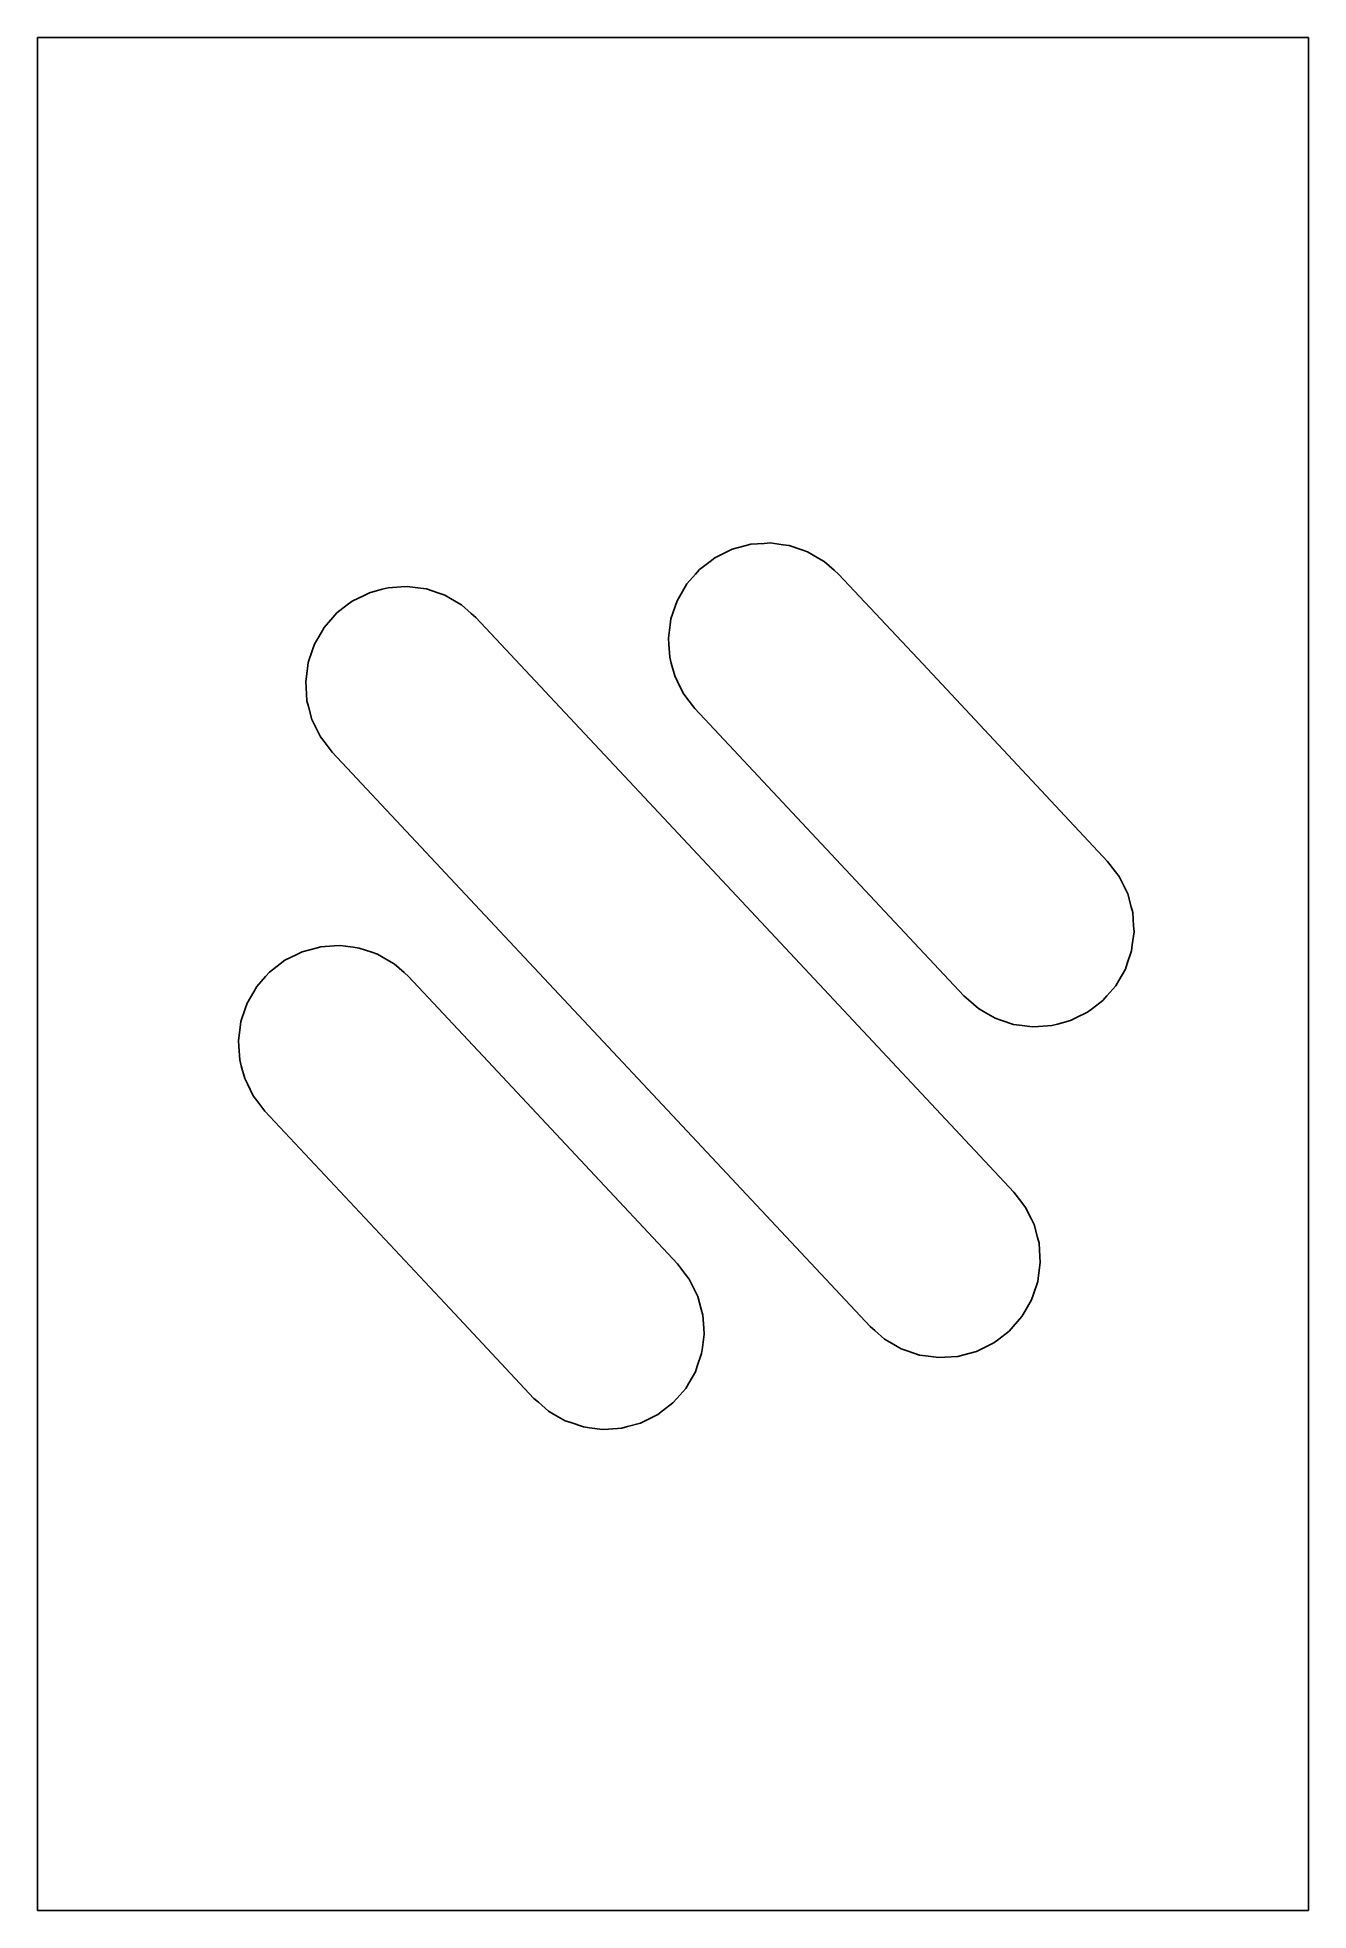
# Model space of a CAD drawing. Header units: metres. Extents: x -18.5 to 13.8, y -1.1 to 46.5.
import ezdxf

# ---------------------------------------------------------------- set-up
doc = ezdxf.new("R2010")
doc.units = ezdxf.units.M

msp = doc.modelspace()

# ---------------------------------------------------------------- linework, layer by layer
for p, q in [((-17.876, 46.5), (-18.55, 46.5)), ((-18.55, 46.5), (-18.55, 45.499)), ((-16.366, 46.5), (-17.876, 46.5)), ((-13.942, 46.5), (-16.366, 46.5)), ((-13.828, 46.5), (-13.942, 46.5)), ((-13.676, 46.5), (-13.828, 46.5)), ((-13.495, 46.5), (-13.676, 46.5)), ((-13.3, 46.5), (-13.495, 46.5)), ((-13.106, 46.5), (-13.3, 46.5)), ((-12.935, 46.5), (-13.106, 46.5)), ((-12.802, 46.5), (-12.935, 46.5)), ((-12.719, 46.5), (-12.802, 46.5)), ((3.685, 46.5), (-12.719, 46.5)), ((4.114, 46.5), (3.685, 46.5)), ((11.658, 46.5), (4.114, 46.5)), ((11.711, 46.5), (11.658, 46.5)), ((11.813, 46.5), (11.711, 46.5)), ((11.955, 46.5), (11.813, 46.5)), ((12.127, 46.5), (11.955, 46.5)), ((12.31, 46.5), (12.127, 46.5)), ((12.127, 46.5), (12.127, 46.5)), ((12.488, 46.5), (12.31, 46.5)), ((12.644, 46.5), (12.488, 46.5)), ((12.767, 46.5), (12.644, 46.5)), ((12.852, 46.5), (12.767, 46.5)), ((13.75, 46.5), (12.852, 46.5)), ((13.75, 44.109), (13.75, 46.5)), ((-18.55, 45.499), (-18.55, 45.447)), ((-18.55, 45.447), (-18.55, 45.338)), ((-18.55, 45.338), (-18.55, 45.175)), ((-18.55, 45.175), (-18.55, 44.966)), ((-18.55, 44.966), (-18.55, 42.529)), ((13.75, 42.6), (13.75, 44.109)), ((-18.55, 42.529), (-18.55, 42.406)), ((-18.55, 42.406), (-18.55, 42.255)), ((13.75, 21.903), (13.75, 42.6)), ((-18.55, 42.255), (-18.55, 41.009)), ((-18.55, 41.009), (-18.55, 40.888)), ((-18.55, 40.888), (-18.55, 40.758)), ((-18.55, 40.758), (-18.55, 40.632)), ((-18.55, 40.632), (-18.55, 40.519)), ((-18.55, 40.519), (-18.55, 40.146)), ((-18.55, 40.146), (-18.55, 36.964)), ((-18.55, 36.964), (-18.55, 36.281)), ((-18.55, 36.281), (-18.55, 34.339)), ((-18.55, 34.339), (-18.55, 10.145)), ((-1.034, 33.427), (-1.337, 33.278)), ((-0.897, 33.494), (-1.034, 33.427)), ((-0.572, 33.582), (-0.897, 33.494)), ((-0.424, 33.621), (-0.572, 33.582)), ((-0.087, 33.643), (-0.424, 33.621)), ((0.065, 33.653), (-0.087, 33.643)), ((0.399, 33.609), (0.065, 33.653)), ((0.551, 33.589), (0.399, 33.609)), ((0.87, 33.481), (0.551, 33.589)), ((1.015, 33.431), (0.87, 33.481)), ((1.307, 33.263), (1.015, 33.431)), ((-1.827, 32.864), (-2.049, 32.611)), ((-1.725, 32.98), (-1.827, 32.864)), ((-1.458, 33.185), (-1.725, 32.98)), ((-1.337, 33.278), (-1.458, 33.185)), ((1.44, 33.186), (1.307, 33.263)), ((1.693, 32.964), (1.44, 33.186)), ((1.808, 32.863), (1.693, 32.964)), ((3.945, 30.581), (1.808, 32.863)), ((-10.252, 32.322), (-10.115, 32.39)), ((-10.115, 32.39), (-9.789, 32.477)), ((-9.789, 32.477), (-9.641, 32.517)), ((-9.641, 32.517), (-9.305, 32.539)), ((-9.305, 32.539), (-9.152, 32.549)), ((-9.152, 32.549), (-8.818, 32.505)), ((-8.818, 32.505), (-8.666, 32.485)), ((-8.666, 32.485), (-8.347, 32.376)), ((-8.347, 32.376), (-8.202, 32.327)), ((-2.125, 32.478), (-2.294, 32.187)), ((-2.049, 32.611), (-2.125, 32.478)), ((-10.943, 31.875), (-10.676, 32.08)), ((-10.676, 32.08), (-10.554, 32.173)), ((-10.554, 32.173), (-10.252, 32.322)), ((-8.202, 32.327), (-7.911, 32.158)), ((-7.911, 32.158), (-7.778, 32.082)), ((-7.778, 32.082), (-7.525, 31.86)), ((-2.343, 32.042), (-2.451, 31.723)), ((-2.294, 32.187), (-2.343, 32.042)), ((-11.343, 31.374), (-11.266, 31.507)), ((-11.266, 31.507), (-11.044, 31.76)), ((-11.044, 31.76), (-10.943, 31.875)), ((-7.525, 31.86), (-7.409, 31.759)), ((-7.409, 31.759), (-3.136, 27.194)), ((-2.471, 31.571), (-2.515, 31.237)), ((-2.451, 31.723), (-2.471, 31.571)), ((-11.561, 30.937), (-11.511, 31.082)), ((-11.511, 31.082), (-11.343, 31.374)), ((-2.515, 31.237), (-2.506, 31.084)), ((-2.506, 31.084), (-2.484, 30.748)), ((-11.733, 30.132), (-11.689, 30.466)), ((-11.689, 30.466), (-11.669, 30.618)), ((-11.669, 30.618), (-11.561, 30.937)), ((-2.484, 30.748), (-2.444, 30.6)), ((-2.444, 30.6), (-2.357, 30.274)), ((8.643, 25.563), (3.945, 30.581)), ((-11.723, 29.979), (-11.733, 30.132)), ((-2.357, 30.274), (-2.289, 30.137)), ((-2.289, 30.137), (-2.14, 29.835)), ((-11.701, 29.643), (-11.723, 29.979)), ((-11.662, 29.495), (-11.701, 29.643)), ((-2.14, 29.835), (-2.047, 29.713)), ((-2.14, 29.835), (-2.14, 29.835)), ((-2.047, 29.713), (-1.842, 29.446)), ((-11.574, 29.17), (-11.662, 29.495)), ((-11.507, 29.032), (-11.574, 29.17)), ((-1.842, 29.446), (2.856, 24.428)), ((-11.358, 28.73), (-11.507, 29.032)), ((-11.265, 28.609), (-11.358, 28.73)), ((-11.059, 28.341), (-11.265, 28.609)), ((-1.664, 18.306), (-11.059, 28.341)), ((-3.136, 27.194), (6.259, 17.159)), ((8.848, 25.296), (8.643, 25.563)), ((8.941, 25.174), (8.848, 25.296)), ((9.09, 24.872), (8.941, 25.174)), ((9.158, 24.735), (9.09, 24.872)), ((2.856, 24.428), (4.993, 22.146)), ((9.245, 24.409), (9.158, 24.735)), ((9.284, 24.261), (9.245, 24.409)), ((9.306, 23.925), (9.284, 24.261)), ((9.316, 23.772), (9.306, 23.925)), ((-11.823, 23.265), (-11.498, 23.352)), ((-11.498, 23.352), (-11.35, 23.392)), ((-11.35, 23.392), (-11.014, 23.414)), ((-11.014, 23.414), (-10.861, 23.424)), ((-10.861, 23.424), (-10.527, 23.38)), ((-10.527, 23.38), (-10.375, 23.36)), ((-10.375, 23.36), (-10.056, 23.251)), ((9.252, 23.286), (9.272, 23.438)), ((9.272, 23.438), (9.316, 23.772)), ((-12.652, 22.75), (-12.384, 22.955)), ((-12.384, 22.955), (-12.263, 23.048)), ((-12.263, 23.048), (-11.961, 23.197)), ((-11.961, 23.197), (-11.823, 23.265)), ((-10.056, 23.251), (-9.911, 23.202)), ((-9.911, 23.202), (-9.619, 23.033)), ((-9.619, 23.033), (-9.487, 22.957)), ((-9.487, 22.957), (-9.233, 22.735)), ((9.095, 22.822), (9.144, 22.967)), ((9.144, 22.967), (9.252, 23.286)), ((-13.052, 22.249), (-12.975, 22.382)), ((-12.975, 22.382), (-12.753, 22.635)), ((-12.753, 22.635), (-12.652, 22.75)), ((-9.233, 22.735), (-9.118, 22.634)), ((-9.118, 22.634), (-6.981, 20.351)), ((8.627, 22.145), (8.849, 22.398)), ((8.849, 22.398), (8.926, 22.531)), ((8.926, 22.531), (9.095, 22.822)), ((-13.269, 21.812), (-13.22, 21.957)), ((-13.22, 21.957), (-13.052, 22.249)), ((4.993, 22.146), (5.108, 22.045)), ((5.108, 22.045), (5.361, 21.823)), ((8.259, 21.825), (8.526, 22.03)), ((8.526, 22.03), (8.627, 22.145)), ((13.75, 2.86), (13.75, 21.903)), ((-13.398, 21.341), (-13.378, 21.493)), ((-13.378, 21.493), (-13.269, 21.812)), ((5.361, 21.823), (5.494, 21.746)), ((5.494, 21.746), (5.785, 21.578)), ((5.785, 21.578), (5.93, 21.528)), ((5.93, 21.528), (6.249, 21.42)), ((7.224, 21.388), (7.372, 21.427)), ((7.372, 21.427), (7.698, 21.515)), ((7.698, 21.515), (7.835, 21.582)), ((7.835, 21.582), (8.137, 21.731)), ((8.137, 21.731), (8.259, 21.825)), ((-13.442, 21.007), (-13.398, 21.341)), ((-13.432, 20.854), (-13.442, 21.007)), ((6.249, 21.42), (6.401, 21.4)), ((6.401, 21.4), (6.735, 21.356)), ((6.735, 21.356), (6.888, 21.366)), ((6.888, 21.366), (7.224, 21.388)), ((-13.41, 20.518), (-13.432, 20.854)), ((-13.37, 20.37), (-13.41, 20.518)), ((-13.283, 20.045), (-13.37, 20.37)), ((-13.215, 19.907), (-13.283, 20.045)), ((-6.981, 20.351), (-2.284, 15.334)), ((-13.066, 19.605), (-13.215, 19.907)), ((-12.973, 19.484), (-13.066, 19.605)), ((-12.768, 19.216), (-12.973, 19.484)), ((-8.07, 14.199), (-12.768, 19.216)), ((2.609, 13.741), (-1.664, 18.306)), ((6.259, 17.159), (6.465, 16.891)), ((6.465, 16.891), (6.558, 16.77)), ((6.558, 16.77), (6.707, 16.468)), ((6.707, 16.468), (6.774, 16.33)), ((6.774, 16.33), (6.862, 16.005)), ((6.862, 16.005), (6.901, 15.857)), ((6.901, 15.857), (6.923, 15.521)), ((-2.284, 15.334), (-2.079, 15.066)), ((6.933, 15.368), (6.889, 15.034)), ((6.923, 15.521), (6.933, 15.368)), ((-2.079, 15.066), (-1.985, 14.945)), ((-2.079, 15.066), (-2.079, 15.066)), ((-1.985, 14.945), (-1.836, 14.643)), ((6.869, 14.882), (6.761, 14.563)), ((6.889, 15.034), (6.869, 14.882)), ((-1.836, 14.643), (-1.769, 14.505)), ((-1.769, 14.505), (-1.682, 14.18)), ((6.711, 14.418), (6.543, 14.126)), ((6.761, 14.563), (6.711, 14.418)), ((-5.934, 11.916), (-8.07, 14.199)), ((-1.682, 14.18), (-1.642, 14.032)), ((-1.642, 14.032), (-1.62, 13.696)), ((6.466, 13.993), (6.244, 13.74)), ((6.543, 14.126), (6.466, 13.993)), ((-1.61, 13.543), (-1.654, 13.209)), ((-1.62, 13.696), (-1.61, 13.543)), ((2.725, 13.64), (2.609, 13.741)), ((2.978, 13.418), (2.725, 13.64)), ((3.111, 13.342), (2.978, 13.418)), ((3.402, 13.173), (3.111, 13.342)), ((5.876, 13.42), (5.754, 13.327)), ((6.143, 13.625), (5.876, 13.42)), ((6.244, 13.74), (6.143, 13.625)), ((-1.674, 13.057), (-1.782, 12.738)), ((-1.654, 13.209), (-1.674, 13.057)), ((3.547, 13.124), (3.402, 13.173)), ((3.402, 13.173), (3.402, 13.173)), ((3.866, 13.015), (3.547, 13.124)), ((4.018, 12.995), (3.866, 13.015)), ((4.352, 12.951), (4.018, 12.995)), ((4.505, 12.961), (4.352, 12.951)), ((4.841, 12.983), (4.505, 12.961)), ((4.989, 13.023), (4.841, 12.983)), ((5.315, 13.11), (4.989, 13.023)), ((5.452, 13.178), (5.315, 13.11)), ((5.754, 13.327), (5.452, 13.178)), ((-1.832, 12.593), (-2, 12.301)), ((-1.782, 12.738), (-1.832, 12.593)), ((-5.818, 11.815), (-5.934, 11.916)), ((-2.299, 11.915), (-2.4, 11.8)), ((-2.077, 12.168), (-2.299, 11.915)), ((-2, 12.301), (-2.077, 12.168)), ((-5.565, 11.593), (-5.818, 11.815)), ((-5.433, 11.517), (-5.565, 11.593)), ((-5.141, 11.348), (-5.433, 11.517)), ((-2.789, 11.502), (-3.091, 11.353)), ((-2.667, 11.595), (-2.789, 11.502)), ((-2.4, 11.8), (-2.667, 11.595)), ((-4.996, 11.299), (-5.141, 11.348)), ((-4.677, 11.19), (-4.996, 11.299)), ((-4.525, 11.17), (-4.677, 11.19)), ((-4.191, 11.126), (-4.525, 11.17)), ((-4.038, 11.136), (-4.191, 11.126)), ((-3.702, 11.158), (-4.038, 11.136)), ((-3.554, 11.198), (-3.702, 11.158)), ((-3.228, 11.285), (-3.554, 11.198)), ((-3.091, 11.353), (-3.228, 11.285)), ((-18.55, 10.145), (-18.55, 7.876)), ((-18.55, 7.876), (-18.55, 5.66)), ((-18.55, 5.66), (-18.55, 4.703)), ((-18.55, 4.703), (-18.55, 4.589)), ((-18.55, 4.589), (-18.55, 3.375)), ((-18.55, 3.375), (-18.55, 3.233)), ((-18.55, 3.233), (-18.55, 3.122)), ((-18.55, 3.122), (-18.55, 0.696)), ((13.75, 1.339), (13.75, 2.86)), ((13.75, -1.1), (13.75, 1.339)), ((-18.55, 0.696), (-18.55, 0.501)), ((-18.55, 0.501), (-18.55, 0.357)), ((-18.55, 0.357), (-18.55, 0.267)), ((-18.55, 0.267), (-18.55, -0.571)), ((-18.55, -0.571), (-18.55, -0.624)), ((-18.55, -0.624), (-18.55, -0.641)), ((-18.55, -0.641), (-18.55, -1.1)), ((-18.55, -1.1), (-16.366, -1.1)), ((-16.366, -1.1), (-13.942, -1.1)), ((-13.942, -1.1), (-13.828, -1.1)), ((-13.828, -1.1), (-13.676, -1.1)), ((-13.676, -1.1), (-13.495, -1.1)), ((-13.495, -1.1), (-13.3, -1.1)), ((-13.3, -1.1), (-13.106, -1.1)), ((-13.106, -1.1), (-12.935, -1.1)), ((-12.935, -1.1), (-12.802, -1.1)), ((-12.802, -1.1), (-12.719, -1.1)), ((-12.719, -1.1), (3.685, -1.1)), ((3.685, -1.1), (4.114, -1.1)), ((4.114, -1.1), (11.658, -1.1)), ((11.658, -1.1), (11.711, -1.1)), ((11.711, -1.1), (11.813, -1.1)), ((11.813, -1.1), (11.955, -1.1)), ((11.955, -1.1), (12.127, -1.1)), ((12.127, -1.1), (12.31, -1.1)), ((12.31, -1.1), (12.488, -1.1)), ((12.488, -1.1), (12.644, -1.1)), ((12.644, -1.1), (12.767, -1.1)), ((12.767, -1.1), (12.852, -1.1)), ((12.852, -1.1), (13.75, -1.1))]:
    msp.add_line(p, q)

doc.saveas('drawing.dxf')
